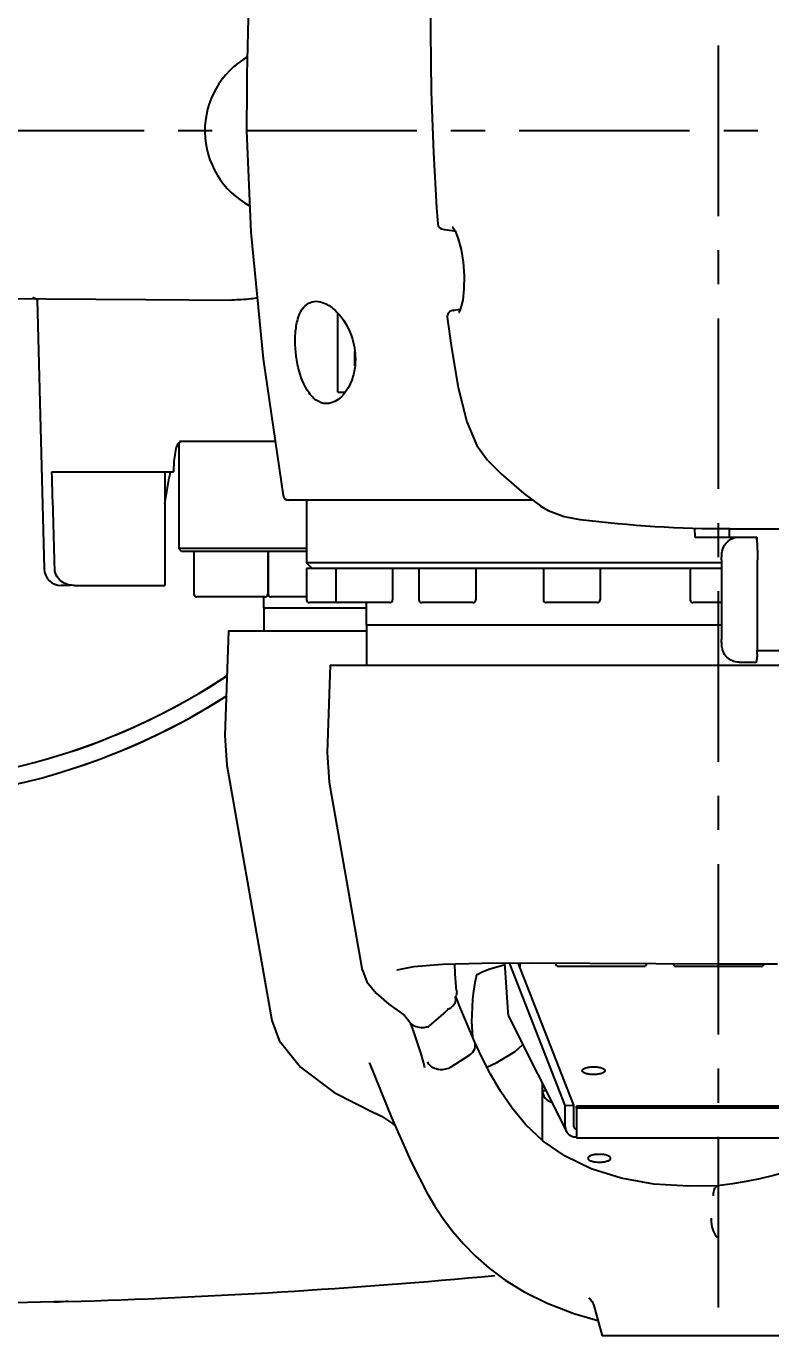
# Model space of a CAD drawing. Header units: millimetres. Extents: x 4086 to 10416, y 123 to 1549.
# Drawn here: x 7017.2 to 7050, y 424.1 to 481.7 of the extents above; entities that cross this region are included whole.
import ezdxf

# ---------------------------------------------------------------- set-up
doc = ezdxf.new("R2010")
doc.units = ezdxf.units.MM
doc.linetypes.add('CENTER', pattern=[0.6, 0.375, -0.075, 0.075, -0.075])
for name, color, linetype in [('中心线', 7, 'Continuous'), ('外形图', 7, 'Continuous'), ('尺寸标注', 7, 'Continuous')]:
    doc.layers.add(name, color=color, linetype=linetype)
doc.styles.add('思源黑', font='SourceHanSansCN-Normal.ttf')
doc.dimstyles.new('尺寸标注_1_4比例中六', dxfattribs={"dimtxt": 10, "dimasz": 8, "dimexe": 2, "dimexo": 1.5, "dimgap": 1, "dimtad": 1, "dimdec": 1, "dimlfac": 4, "dimdsep": 46, "dimtxsty": '思源黑', "dimcen": 0.09, "dimadec": 0, "dimazin": 0, "dimtp": 0.01, "dimtm": 0.01, "dimtfac": 1, "dimtdec": 1, "dimtofl": 0, "dimtmove": 0, "dimatfit": 3, "dimfxl": 1, "dimtolj": 1, "dimarcsym": 0})

# ---------------------------------------------------------------- blocks, each defined once
blk = doc.blocks.new('*D817')
at = {"layer": 'Defpoints', "color": 0}
for p in [(6899.275, 535.453), (7038.743, 535.453), (7009.199, 425.455)]:
    blk.add_point(p, dxfattribs=at)
at = {"layer": '尺寸标注', "color": 0, "lineweight": -2}
for p, q in [((7037.243, 535.453), (6897.275, 535.453)), ((6899.275, 433.455), (6899.275, 527.453)), ((7007.699, 425.455), (6897.275, 425.455))]:
    blk.add_line(p, q, dxfattribs=at)
at = {"layer": '尺寸标注', "color": 0}
for points in [[(6900.608, 527.453), (6897.941, 527.453), (6899.275, 535.453)], [(6897.941, 433.455), (6900.608, 433.455), (6899.275, 425.455)]]:
    blk.add_solid(points, dxfattribs=at)
at = {"layer": '尺寸标注', "color": 0, "insert": (6893.097, 480.454), "char_height": 10, "attachment_point": 5, "rotation": 90, "style": '思源黑'}
blk.add_mtext('\\A1;440', dxfattribs=at)

msp = doc.modelspace()

# ---------------------------------------------------------------- linework, layer by layer
at = {"layer": '中心线', "linetype": 'CENTER', "ltscale": 20}
for p, q in [((7047.7, 425.328), (7047.7, 541.244)), ((7238.425, 477.078), (6941.751, 477.078))]:
    msp.add_line(p, q, dxfattribs=at)
at = {"layer": '外形图', "linetype": 'Continuous'}
for p, q in [((7035.431, 472.809), (7035.507, 472.763)), ((7035.644, 472.731), (7035.641, 472.731)), ((7035.663, 472.729), (7035.644, 472.731)), ((7035.644, 472.731), (7035.979, 472.686)), ((7035.979, 472.686), (7036.117, 472.668)), ((7036.001, 472.853), (7036.002, 472.853)), ((7013.7, 469.725), (7022.501, 469.66)), ((7017.619, 469.72), (7017.704, 469.671)), ((7017.669, 469.692), (7017.718, 469.633)), ((7017.704, 469.671), (7017.706, 469.67)), ((7017.718, 469.643), (7018.034, 457.808)), ((7017.718, 469.633), (7017.741, 469.596)), ((7022.501, 469.66), (7026.286, 469.635)), ((7030.95, 465.578), (7030.95, 469.063)), ((7035.758, 468.945), (7035.758, 468.878)), ((7036.035, 469.177), (7036.039, 469.178)), ((7036.339, 469.221), (7036.039, 469.178)), ((7036.039, 469.178), (7036.061, 469.18)), ((7036.337, 469.214), (7036.266, 469.086)), ((7036.266, 469.086), (7036.292, 469.091)), ((7036.292, 469.091), (7036.292, 469.09)), ((7031.7, 466.74), (7031.7, 467.366)), ((7030.95, 465.578), (7031.274, 465.578)), ((7023.95, 463.342), (7023.95, 458.703)), ((7028.197, 463.406), (7023.983, 463.406)), ((7037.545, 462.583), (7037.54, 462.588)), ((7018.374, 462.078), (7023.723, 462.078)), ((7023.334, 462.078), (7023.334, 457.078)), ((7023.724, 462.19), (7023.723, 462.078)), ((7039.527, 460.828), (7028.786, 460.828)), ((7029.575, 460.828), (7029.575, 458.078)), ((7039.848, 460.586), (7039.861, 460.576)), ((7040.903, 460.111), (7041.597, 459.983)), ((7041.597, 459.983), (7041.622, 459.98)), ((7046.643, 459.608), (7046.658, 459.203)), ((7046.658, 459.203), (7049.389, 459.203)), ((7048.2, 459.578), (7050.76, 459.578)), ((7049.389, 459.203), (7049.389, 458.959)), ((7024.075, 458.578), (7023.95, 458.703)), ((7029.575, 458.703), (7023.95, 458.703)), ((7029.575, 458.578), (7024.075, 458.578)), ((7024.62, 458.578), (7024.62, 456.703)), ((7027.87, 458.578), (7027.87, 456.703)), ((7027.886, 458.578), (7027.886, 456.703)), ((7029.825, 457.828), (7029.575, 458.078)), ((7047.833, 458.078), (7029.575, 458.078)), ((7047.833, 458.203), (7047.833, 454.703)), ((7049.413, 454.703), (7049.413, 458.203)), ((7029.575, 457.828), (7029.575, 456.453)), ((7029.88, 457.828), (7029.575, 457.828)), ((7030.954, 457.828), (7029.881, 457.828)), ((7030.859, 457.828), (7030.859, 456.453)), ((7031.534, 457.828), (7030.859, 457.828)), ((7034.517, 457.828), (7031.534, 457.828)), ((7033.359, 457.828), (7033.359, 456.453)), ((7034.517, 457.828), (7034.517, 456.453)), ((7035.632, 457.828), (7034.52, 457.828)), ((7040.126, 457.828), (7035.632, 457.828)), ((7037.017, 457.828), (7037.017, 456.453)), ((7039.992, 457.828), (7039.992, 456.453)), ((7041.588, 457.828), (7040.126, 457.828)), ((7046.899, 457.828), (7041.567, 457.828)), ((7042.492, 457.828), (7042.492, 456.453)), ((7046.45, 457.828), (7046.45, 456.453)), ((7047.833, 457.828), (7046.899, 457.828)), ((7019.171, 457.078), (7018.784, 457.078)), ((7019.367, 457.078), (7023.334, 457.078)), ((7027.745, 456.578), (7024.745, 456.578)), ((7027.7, 456.078), (7027.7, 456.578)), ((7029.575, 456.578), (7028.011, 456.578)), ((7030.985, 456.328), (7029.7, 456.328)), ((7033.234, 456.328), (7030.984, 456.328)), ((7032.2, 456.328), (7032.2, 455.328)), ((7036.892, 456.328), (7034.642, 456.328)), ((7042.367, 456.328), (7040.117, 456.328)), ((7047.833, 456.328), (7046.575, 456.328)), ((7032.2, 456.078), (7027.7, 456.078)), ((7027.712, 455.078), (7027.712, 456.078)), ((7026.138, 455.078), (7025.978, 450.485)), ((7026.139, 455.078), (7032.208, 455.078)), ((7047.833, 455.328), (7032.2, 455.328)), ((7032.208, 455.328), (7032.208, 453.578)), ((7056.276, 454.203), (7049.403, 454.203)), ((7030.612, 453.578), (7030.478, 449.735)), ((7030.613, 453.578), (7056.671, 453.578)), ((7048.6, 453.703), (7049.343, 453.703)), ((7025.978, 450.485), (7026.069, 449.181)), ((7030.478, 449.735), (7030.569, 448.431)), ((7026.069, 449.181), (7028.049, 437.952)), ((7030.569, 448.431), (7032.027, 440.161)), ((7032.028, 440.158), (7032.028, 440.16)), ((7033.552, 440.172), (7033.555, 440.173)), ((7038.285, 440.477), (7038.423, 438.317)), ((7040.957, 434.204), (7038.503, 440.478)), ((7041.326, 434.225), (7038.88, 440.48)), ((7038.95, 440.48), (7038.95, 440.302)), ((7039.461, 440.482), (7042.037, 440.474)), ((7040.537, 440.479), (7040.537, 440.453)), ((7044.412, 440.328), (7040.662, 440.328)), ((7042.037, 440.474), (7044.935, 440.458)), ((7044.537, 440.46), (7044.537, 440.453)), ((7044.935, 440.458), (7047.7, 440.435)), ((7049.575, 440.328), (7045.825, 440.328)), ((7047.7, 440.435), (7050.295, 440.435)), ((7036.107, 438.947), (7036.107, 438.948)), ((7036.366, 438.442), (7036.136, 439.007)), ((7036.175, 439.267), (7036.157, 439.427)), ((7036.175, 439.267), (7036.175, 439.266)), ((7033.746, 438.271), (7033.747, 438.27)), ((7034.136, 437.849), (7034.285, 437.441)), ((7034.189, 437.778), (7034.212, 437.734)), ((7036.889, 437.193), (7036.849, 437.911)), ((7036.849, 437.911), (7036.849, 437.91)), ((7038.478, 438.103), (7041.003, 433.069)), ((7034.212, 437.734), (7034.212, 437.734)), ((7034.285, 437.441), (7034.603, 436.477)), ((7037.271, 436.364), (7036.959, 437.03)), ((7038.747, 436.579), (7039.089, 436.885)), ((7032.347, 436.075), (7032.342, 436.087)), ((7032.347, 436.075), (7033.309, 433.687)), ((7034.603, 436.477), (7034.751, 435.956)), ((7035.935, 435.906), (7036.762, 436.439)), ((7037.509, 435.901), (7037.949, 436.099)), ((7037.948, 436.099), (7038.747, 436.579)), ((7034.751, 435.956), (7034.769, 435.879)), ((7039.95, 432.677), (7039.95, 435.168)), ((7030.794, 434.778), (7032.601, 433.863)), ((7039.95, 434.866), (7040.101, 434.866)), ((7032.6, 433.864), (7032.601, 433.863)), ((7040.957, 434.204), (7041.326, 434.225)), ((7040.957, 433.264), (7040.957, 434.204)), ((7041.326, 433.286), (7041.326, 434.225)), ((7041.45, 434.085), (7041.45, 434.182)), ((7054.95, 434.182), (7041.45, 434.182)), ((7041.45, 434.085), (7041.45, 432.793)), ((7054.95, 434.085), (7041.45, 434.085)), ((7033.358, 433.41), (7033.475, 433.313)), ((7041.45, 432.793), (7054.95, 432.793)), ((7047.653, 430.669), (7047.662, 430.67)), ((7047.874, 430.697), (7047.655, 430.669)), ((7034.929, 430.273), (7034.93, 430.271)), ((7047.7, 425.698), (7047.7, 428.395)), ((7042.217, 425.412), (7042.575, 424.078)), ((7041.334, 425.056), (7042.393, 424.757)), ((7052.825, 424.078), (7042.574, 424.078))]:
    msp.add_line(p, q, dxfattribs=at)
for points in [[(7035.343, 489.925), (7035.26, 488.75), (7035.162, 487.013), (7035.088, 485.175), (7035.043, 483.225), (7035.03, 481.453)], [(7035.03, 481.453), (7035.06, 478.784), (7035.151, 476.121), (7035.291, 473.694), (7035.343, 472.982)], [(7026.937, 477.078), (7027.129, 472.614), (7027.67, 467.055), (7028.539, 461.037)], [(7035.343, 472.982), (7035.365, 472.897), (7035.431, 472.809)], [(7035.507, 472.763), (7035.565, 472.745), (7035.625, 472.734), (7035.641, 472.731)], [(7035.994, 472.85), (7036.114, 472.674), (7036.25, 472.331), (7036.371, 471.856), (7036.458, 471.295), (7036.502, 470.702), (7036.497, 470.127), (7036.444, 469.624), (7036.353, 469.258), (7036.337, 469.214)], [(7017.549, 469.746), (7017.548, 469.746), (7017.619, 469.72)], [(7035.875, 469.125), (7035.801, 469.054), (7035.758, 468.945)], [(7035.758, 468.878), (7035.947, 467.532), (7036.25, 465.794), (7036.621, 464.283), (7037.06, 463.238), (7037.54, 462.588)], [(7036.035, 469.177), (7036, 469.171), (7035.944, 469.157), (7035.875, 469.125)], [(7037.544, 462.583), (7038.14, 461.992), (7039.131, 461.128), (7039.861, 460.576)], [(7039.848, 460.586), (7040.201, 460.371), (7040.903, 460.111)], [(7032.028, 440.159), (7032.231, 439.646), (7032.633, 439.15), (7033.2, 438.66), (7033.747, 438.27)], [(7033.554, 440.173), (7034.296, 440.324), (7035.551, 440.425), (7037.284, 440.472), (7039.461, 440.482)], [(7036.157, 439.427), (7036.115, 440.006), (7036.102, 440.44)], [(7037.267, 440.071), (7037.598, 440.203), (7038.143, 440.361), (7038.291, 440.392)], [(7036.849, 437.91), (7036.852, 438.18), (7036.867, 438.538), (7036.894, 438.885), (7036.934, 439.232), (7036.993, 439.614), (7037.035, 439.832), (7037.063, 439.943), (7037.078, 439.994), (7037.08, 440.001)], [(7037.067, 439.956), (7037.112, 439.988), (7037.267, 440.071)], [(7035.839, 438.46), (7035.807, 438.443), (7035.781, 438.423)], [(7036.961, 437.024), (7036.683, 437.679), (7036.366, 438.442)], [(7028.049, 437.952), (7028.37, 437.069), (7029.305, 435.894), (7030.794, 434.778)], [(7033.746, 438.271), (7033.882, 438.161), (7034.031, 437.991), (7034.091, 437.907)], [(7034.894, 437.665), (7034.937, 437.685), (7034.973, 437.711)], [(7047.664, 430.67), (7046.387, 430.658), (7044.853, 430.755), (7043.412, 431.006), (7042.095, 431.419), (7040.946, 431.976), (7039.989, 432.64), (7039.225, 433.357), (7038.615, 434.091), (7038.11, 434.831), (7037.671, 435.585), (7037.271, 436.364)], [(7032.6, 433.864), (7032.864, 433.736), (7033.358, 433.41)], [(7033.309, 433.687), (7034.165, 431.759), (7034.93, 430.271)], [(7053.938, 432.793), (7053.495, 432.514), (7052.97, 432.219), (7052.428, 431.95), (7051.869, 431.705), (7051.296, 431.487), (7050.709, 431.294), (7050.111, 431.126), (7049.508, 430.982), (7048.908, 430.862), (7048.307, 430.76), (7047.874, 430.697)], [(7034.929, 430.273), (7035.221, 429.78), (7035.597, 429.213), (7036.013, 428.661), (7036.478, 428.118), (7037.002, 427.585), (7037.606, 427.054), (7038.31, 426.529), (7039.149, 426.01), (7040.158, 425.508), (7041.334, 425.056)], [(7047.7, 428.395), (7047.698, 428.397), (7047.691, 428.4)], [(7042.026, 425.712), (7042.013, 425.72), (7042.047, 425.693), (7042.14, 425.585), (7042.217, 425.412)]]:
    msp.add_lwpolyline(points, dxfattribs=at)
at = {"layer": '外形图'}
for radius, start, end in [(29.483, 134.88566, 302.49417), (28.75, 136.35999, 303.5043)]:
    msp.add_arc((7010.2, 477.078), radius, start, end, dxfattribs=at)
at = {"layer": '外形图', "linetype": 'Continuous'}
for centre, radius, start, end in [((7226.938, 477.078), 200.001, 177.15937, 179.99998), ((7028.85, 477.078), 3.75, 119.91463, 241.57283), ((7028.707, 467.037), 3.014, 5.55958, 6.26014), ((7028.786, 461.078), 0.25, 189.55178, 270), ((7048.2, 513.641), 54.062, 262.99799, 270), ((7078.76, 458.411), 30.609, 177.77908, 178.44841), ((7018.784, 457.828), 0.75, 181.53081, 270), ((7019.358, 458.086), 1.007, 252.58877, 255.159), ((7024.745, 456.703), 0.125, 180, 270), ((7027.745, 456.703), 0.125, 270, 0), ((7028.011, 456.703), 0.125, 180, 270), ((7029.7, 456.453), 0.125, 180, 270), ((7030.984, 456.453), 0.125, 180, 270), ((7033.234, 456.453), 0.125, 270, 0), ((7034.642, 456.453), 0.125, 180, 270), ((7036.892, 456.453), 0.125, 270, 0), ((7040.117, 456.453), 0.125, 180, 270), ((7042.367, 456.453), 0.125, 270, 0), ((7046.575, 456.453), 0.125, 180, 270), ((7035.633, 454.702), 13.779, 358.58416, 0.00644), ((7041.284, 454.528), 8.126, 356.69969, 357.70764), ((7038.527, 454.636), 10.885, 357.72094, 358.55294), ((7010.2, 477.078), 28.75, 288.02024, 303.51722), ((7010.2, 477.078), 29.483, 287.57423, 302.58795), ((7040.662, 440.453), 0.125, 180, 270), ((7044.412, 440.453), 0.125, 270, 0), ((7045.825, 440.453), 0.125, 180.94777, 270), ((7049.575, 440.453), 0.125, 270, 351.41032), ((7035.682, 439.204), 0.496, 328.93577, 340.1039), ((7035.708, 438.906), 0.435, 6.25804, 11.20245), ((7078.377, 389.231), 65.071, 130.89022, 131.83853), ((7034.605, 438.25), 0.618, 213.77514, 222.70725), ((7035.439, 436.428), 0.629, 209.02341, 218.23266), ((7010.2, 725.453), 300, 271.6952, 275.28876), ((7010.2, 725.453), 300, 271.57588, 271.62361)]:
    msp.add_arc(centre, radius, start, end, dxfattribs=at)
msp.add_ellipse((7047.7, 463.141), major_axis=(15.994, 25.291), ratio=0.746508, start_param=2.049877, end_param=2.100533, dxfattribs=at)
for points, knots in [([(7027.408, 469.72), (7027.312, 469.707), (7026.939, 469.662), (7026.564, 469.634), (7026.286, 469.635)], [0, 0, 0, 0, 2937.904067, 11334.993111, 11334.993111, 11334.993111, 11334.993111]), ([(7030.457, 465.078), (7030.298, 465.078), (7029.936, 465.213), (7029.448, 465.829), (7029.119, 466.862), (7029.03, 467.937), (7029.157, 468.754), (7029.343, 469.214), (7029.635, 469.516), (7029.883, 469.578), (7029.997, 469.578)], [0, 0, 0, 0, 3288.194297, 7424.865441, 15833.05243, 25345.012283, 29488.936571, 32830.333602, 35469.672464, 37837.965173, 37837.965173, 37837.965173, 37837.965173]), ([(7030.354, 469.501), (7030.405, 469.48), (7030.624, 469.371), (7030.813, 469.21), (7030.942, 469.072)], [0, 0, 0, 0, 2584.167035, 11428.051788, 11428.051788, 11428.051788, 11428.051788]), ([(7030.942, 469.072), (7031.037, 468.971), (7031.427, 468.477), (7031.65, 467.853), (7031.703, 467.366)], [0, 0, 0, 0, 2526.750933, 11448.397056, 11448.397056, 11448.397056, 11448.397056]), ([(7031.706, 466.737), (7031.683, 466.525), (7031.55, 465.888), (7031.096, 465.228), (7030.662, 465.107)], [0, 0, 0, 0, 3685.206587, 11474.50277, 11474.50277, 11474.50277, 11474.50277]), ([(7023.955, 463.352), (7023.851, 463.235), (7023.759, 462.819), (7023.725, 462.431), (7023.724, 462.19)], [0, 0, 0, 0, 4465.560947, 11320.317478, 11320.317478, 11320.317478, 11320.317478]), ([(7047.841, 458.454), (7047.845, 458.497), (7047.856, 458.588), (7047.908, 458.773), (7048.045, 458.988), (7048.298, 459.162), (7048.5, 459.203), (7048.6, 459.203)], [0, 0, 0, 0, 2853.595491, 6062.278166, 12674.160451, 19311.008931, 25952.845063, 25952.845063, 25952.845063, 25952.845063]), ([(7049.343, 459.203), (7049.347, 459.203), (7049.356, 459.189), (7049.363, 459.165), (7049.371, 459.122), (7049.376, 459.089), (7049.378, 459.069)], [0, 0, 0, 0, 1886.90236, 5971.36383, 12454.055677, 21278.483531, 21278.483531, 21278.483531, 21278.483531]), ([(7049.378, 459.069), (7049.384, 459.016), (7049.394, 458.894), (7049.409, 458.606), (7049.413, 458.37), (7049.413, 458.203)], [0, 0, 0, 0, 3082.165462, 7088.068507, 16747.124541, 16747.124541, 16747.124541, 16747.124541]), ([(7047.833, 458.203), (7047.833, 458.226), (7047.833, 458.309), (7047.836, 458.393), (7047.841, 458.454)], [0, 0, 0, 0, 3202.437022, 11969.810815, 11969.810815, 11969.810815, 11969.810815]), ([(7018.867, 457.208), (7018.762, 457.268), (7018.576, 457.441), (7018.502, 457.686), (7018.499, 457.808)], [0, 0, 0, 0, 5608.538642, 11250.518417, 11250.518417, 11250.518417, 11250.518417]), ([(7047.841, 454.452), (7047.84, 454.471), (7047.834, 454.555), (7047.833, 454.639), (7047.833, 454.703)], [0, 0, 0, 0, 2753.55854, 12008.981963, 12008.981963, 12008.981963, 12008.981963]), ([(7048.6, 453.703), (7048.5, 453.703), (7048.298, 453.744), (7048.045, 453.919), (7047.908, 454.134), (7047.856, 454.318), (7047.845, 454.409), (7047.841, 454.452)], [0, 0, 0, 0, 6666.838328, 13330.460429, 19967.453244, 23187.839613, 26051.626852, 26051.626852, 26051.626852, 26051.626852]), ([(7049.397, 454.06), (7049.394, 454.01), (7049.387, 453.922), (7049.377, 453.821), (7049.367, 453.76), (7049.359, 453.73), (7049.354, 453.712), (7049.346, 453.703), (7049.343, 453.703)], [0, 0, 0, 0, 12692.292815, 22251.396715, 25718.027464, 28262.525958, 29883.555053, 30694.319782, 30694.319782, 30694.319782, 30694.319782]), ([(7034.894, 437.665), (7034.828, 437.642), (7034.571, 437.586), (7034.281, 437.69), (7034.151, 437.831)], [0, 0, 0, 0, 3138.405269, 11859.571158, 11859.571158, 11859.571158, 11859.571158]), ([(7036.762, 436.439), (7036.857, 436.5), (7037.012, 436.683), (7037.004, 436.926), (7036.961, 437.025)], [0, 0, 0, 0, 6096.999625, 11928.340282, 11928.340282, 11928.340282, 11928.340282]), ([(7035.935, 435.907), (7035.781, 435.807), (7035.402, 435.715), (7035.052, 435.902), (7034.945, 436.039)], [0, 0, 0, 0, 6110.118504, 11897.108365, 11897.108365, 11897.108365, 11897.108365]), ([(7041.7, 435.74), (7041.7, 435.766), (7041.731, 435.806), (7041.787, 435.839), (7041.876, 435.875), (7042.016, 435.904), (7042.2, 435.916), (7042.383, 435.904), (7042.523, 435.875), (7042.612, 435.839), (7042.668, 435.806), (7042.7, 435.766), (7042.7, 435.74)], [0, 0, 0, 0, 3361.97427, 5797.270267, 8788.648248, 16176.917585, 24692.750684, 33208.583782, 40596.853119, 43588.231101, 46023.527097, 49385.501367, 49385.501367, 49385.501367, 49385.501367]), ([(7042.7, 435.74), (7042.7, 435.715), (7042.668, 435.675), (7042.612, 435.642), (7042.523, 435.606), (7042.383, 435.577), (7042.2, 435.565), (7042.016, 435.577), (7041.876, 435.606), (7041.787, 435.642), (7041.731, 435.675), (7041.7, 435.715), (7041.7, 435.74)], [0, 0, 0, 0, 3364.27374, 5801.235392, 8794.659369, 16187.982017, 24709.639641, 33231.297264, 40624.619913, 43618.043889, 46055.005541, 49419.279282, 49419.279282, 49419.279282, 49419.279282]), ([(7039.95, 434.866), (7039.95, 434.75), (7040.033, 434.511), (7040.246, 434.377), (7040.358, 434.349)], [0, 0, 0, 0, 6004.123385, 12029.619734, 12029.619734, 12029.619734, 12029.619734]), ([(7041.338, 433.237), (7041.348, 433.217), (7041.381, 433.183), (7041.427, 433.174), (7041.45, 433.175)], [0, 0, 0, 0, 5924.280572, 12080.617282, 12080.617282, 12080.617282, 12080.617282]), ([(7041.003, 433.069), (7041.042, 432.991), (7041.175, 432.855), (7041.359, 432.818), (7041.45, 432.823)], [0, 0, 0, 0, 5922.559827, 12077.10839, 12077.10839, 12077.10839, 12077.10839]), ([(7042.95, 431.888), (7042.95, 431.913), (7042.918, 431.953), (7042.862, 431.986), (7042.773, 432.023), (7042.633, 432.051), (7042.45, 432.063), (7042.266, 432.051), (7042.126, 432.023), (7042.037, 431.986), (7041.981, 431.953), (7041.95, 431.913), (7041.95, 431.888)], [0, 0, 0, 0, 3377.417289, 5823.899666, 8829.018355, 16251.225246, 24806.175292, 33361.125339, 40783.332229, 43788.450919, 46234.933295, 49612.350585, 49612.350585, 49612.350585, 49612.350585]), ([(7041.95, 431.888), (7041.95, 431.863), (7041.981, 431.823), (7042.037, 431.79), (7042.126, 431.753), (7042.266, 431.725), (7042.45, 431.713), (7042.633, 431.725), (7042.773, 431.753), (7042.862, 431.79), (7042.918, 431.823), (7042.95, 431.863), (7042.95, 431.888)], [0, 0, 0, 0, 3376.581467, 5822.458403, 8826.833404, 16247.203492, 24800.036411, 33352.86933, 40773.239418, 43777.614419, 46223.491355, 49600.072822, 49600.072822, 49600.072822, 49600.072822]), ([(7047.471, 430.241), (7047.471, 430.295), (7047.481, 430.442), (7047.549, 430.655), (7047.653, 430.669)], [0, 0, 0, 0, 4168.690739, 12264.285608, 12264.285608, 12264.285608, 12264.285608]), ([(7047.368, 429.246), (7047.367, 429.06), (7047.407, 428.762), (7047.573, 428.442), (7047.691, 428.399)], [0, 0, 0, 0, 7342.76912, 12277.626665, 12277.626665, 12277.626665, 12277.626665])]:
    msp.add_open_spline(points, degree=3, knots=knots, dxfattribs=at)
for points in [[(7029.997, 469.578), (7030.119, 469.578), (7030.242, 469.548), (7030.354, 469.501)], [(7031.707, 467.329), (7031.726, 467.133), (7031.726, 466.934), (7031.706, 466.737)], [(7030.662, 465.107), (7030.596, 465.088), (7030.526, 465.078), (7030.457, 465.078)], [(7024.047, 463.409), (7024.011, 463.403), (7023.979, 463.379), (7023.955, 463.352)], [(7018.499, 457.808), (7018.457, 459.231), (7018.415, 460.655), (7018.374, 462.078)], [(7019.057, 457.125), (7018.991, 457.146), (7018.927, 457.174), (7018.867, 457.208)], [(7019.367, 457.078), (7019.278, 457.078), (7019.187, 457.09), (7019.101, 457.113)], [(7036.106, 438.728), (7036.135, 438.798), (7036.148, 438.878), (7036.14, 438.953)], [(7036.175, 439.266), (7036.185, 439.189), (7036.175, 439.108), (7036.149, 439.035)], [(7035.839, 438.46), (7035.954, 438.512), (7036.057, 438.612), (7036.106, 438.728)], [(7038.423, 438.317), (7038.426, 438.243), (7038.445, 438.169), (7038.478, 438.103)], [(7040.957, 433.264), (7040.957, 433.197), (7040.973, 433.128), (7041.003, 433.069)], [(7041.326, 433.286), (7041.326, 433.269), (7041.33, 433.252), (7041.338, 433.237)]]:
    msp.add_open_spline(points, degree=3, dxfattribs=at)
at = {"layer": '外形图'}
msp.add_open_spline([(7019.074, 425.585), (7018.949, 425.581), (7018.741, 425.575), (7015.451, 425.483), (7012.223, 425.444), (7008.895, 425.456), (7008.65, 425.457), (7008.466, 425.458)], degree=3, knots=[0, 0, 0, 0, 875.212176, 1458.686981, 23057.093684, 23478.478577, 24770.027249, 24770.027249, 24770.027249, 24770.027249], dxfattribs=at)

# ---------------------------------------------------------------- dimensions: what is measured, and where the dimension line sits
at = {"layer": '尺寸标注'}
dim = msp.add_linear_dim(base=(6899.275, 535.453), p1=(7009.199, 425.455), p2=(7038.743, 535.453), angle=90, dimstyle='尺寸标注_1_4比例中六', dxfattribs=at)
dim.commit()
dim.dimension.update_dxf_attribs({"geometry": '*D817', "text_midpoint": (6893.097, 480.454)})

doc.saveas('drawing.dxf')
